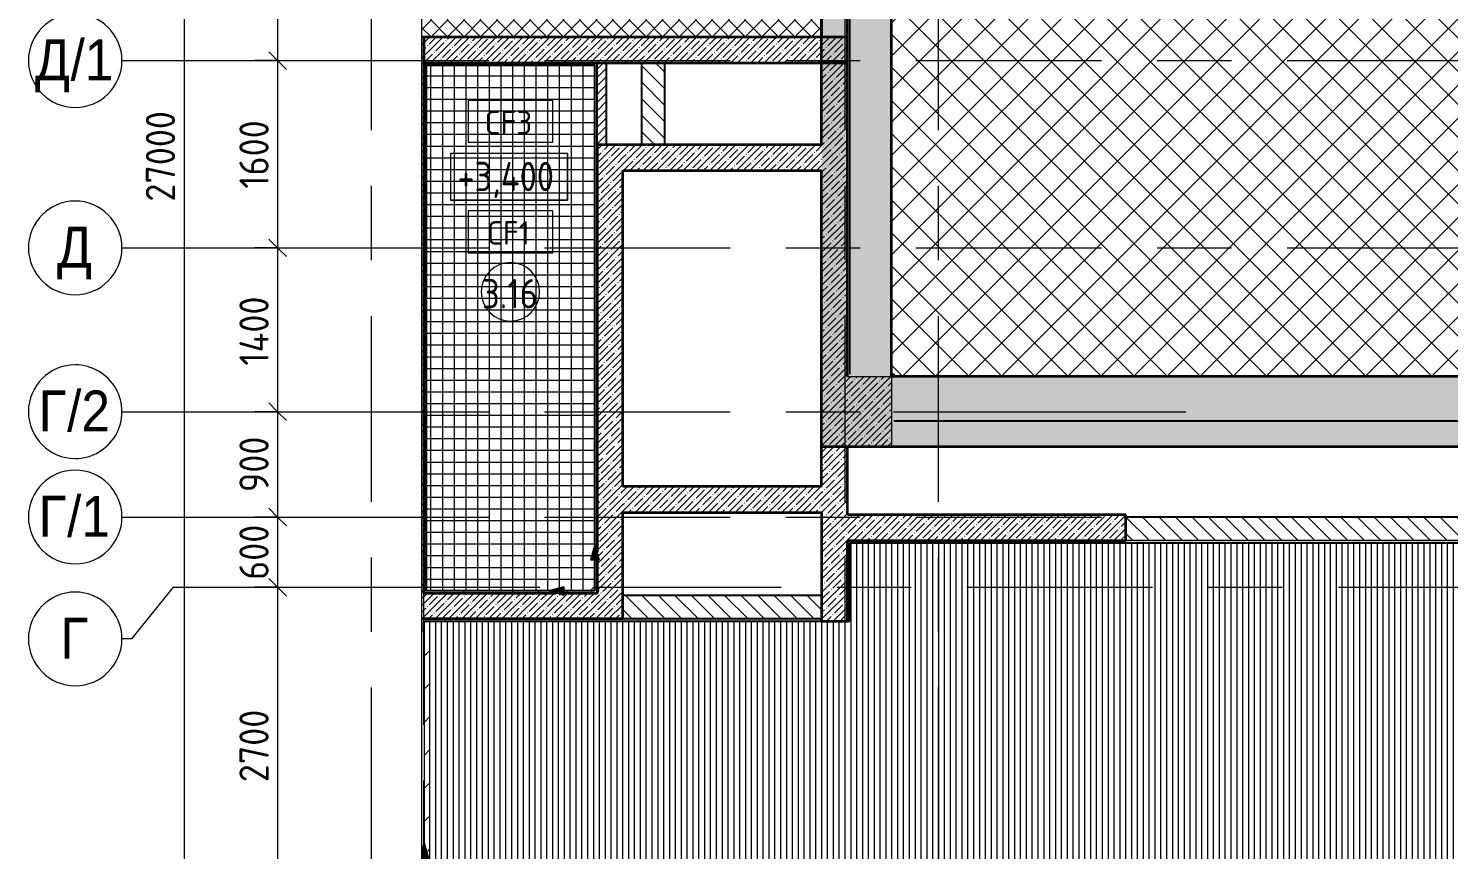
# Model space of a CAD drawing. Header units: millimetres. Extents: x 35378 to 237579, y -8553 to 29000.
# Drawn here: x 35378 to 47520, y 8259 to 15275 of the extents above; entities that cross this region are included whole.
import ezdxf

# ---------------------------------------------------------------- set-up
doc = ezdxf.new("R2010")
doc.units = ezdxf.units.MM
doc.linetypes.add('Осевая', pattern=[3175, 635, -476.25, 1587.5, -476.25])
for name, color, linetype, lineweight in [('A-ANNO-DIMS', 7, 'Continuous', 9), ('A-ANNO-DIMS-100', 7, 'Continuous', 9), ('A-AREA-IDEN', 7, 'Continuous', 9), ('A-CLNG', 7, 'Continuous', 9), ('A-CLNG-IDEN', 7, 'Continuous', 9), ('A-CLNG-PATT', 7, 'Continuous', 9), ('A-DETL', 7, 'Continuous', 9), ('A-DETL-GENF', 7, 'Continuous', 9), ('A-WALL', 7, 'Continuous', 9), ('G-ANNO-DIMS', 7, 'Continuous', 9), ('I-WALL', 7, 'Continuous', 9), ('S-COLS', 7, 'Continuous', 9), ('Оси', 7, 'Continuous', 9), ('Оси-1', 7, 'Continuous', 20), ('Оси-2', 7, 'Осевая', 9)]:
    doc.layers.add(name, color=color, linetype=linetype, lineweight=lineweight)
for name, color, linetype, lineweight, true_color in [('A-DETL-GENF-2', 7, 'Continuous', 9, 0x004000), ('A-WALL-1', 7, 'Continuous', 35, 0x3c3c3c), ('A-WALL-2', 7, 'Continuous', 13, 0x3c3c3c), ('A-WALL-3', 7, 'Continuous', 25, 0x3c3c3c), ('A-WALL-FNSH-2', 7, 'Continuous', 13, 0x3c3c3c)]:
    doc.layers.add(name, color=color, linetype=linetype, lineweight=lineweight, true_color=true_color)
doc.styles.add('Arial', font='arial.ttf', dxfattribs={"width": 0.9, "height": 350})
doc.styles.add('GOST Common', font='GOST_Common.ttf', dxfattribs={"width": 0.9, "height": 250})
doc.styles.add('GOST Common_1', font='GOST_Common.ttf', dxfattribs={"height": 200})
doc.styles.add('ISOCPEUR', font='isocpeur.ttf', dxfattribs={"width": 0.9, "height": 250})
doc.dimstyles.new('ISO-2_5_0_9К_БОЛЬШОЙ', dxfattribs={"dimscale": 304.8, "dimtxt": 248.995294, "dimasz": 0.492126, "dimexe": 0.393701, "dimexo": 0.984252, "dimgap": 0, "dimtad": 1, "dimdec": 0, "dimrnd": 10, "dimzin": 0, "dimdsep": 46, "dimtxsty": 'ISOCPEUR', "dimblk1": 'OBLIQUE', "dimblk2": 'OBLIQUE', "dimsah": 1, "dimcen": 0.09, "dimdle": 0.393701, "dimazin": 0, "dimtfac": 1, "dimtdec": 4, "dimtix": 1, "dimtmove": 0, "dimatfit": 3, "dimfxl": 1, "dimtvp": 1, "dimtolj": 1, "dimtzin": 0, "dimarcsym": 2})
doc.dimstyles.new('ISO-2_5_0_9К_БОЛЬШОЙ_1', dxfattribs={"dimscale": 304.8, "dimtxt": 248.995294, "dimasz": 0.492126, "dimexe": 0.393701, "dimexo": 0.984252, "dimgap": 0, "dimtad": 1, "dimdec": 0, "dimrnd": 10, "dimzin": 0, "dimdsep": 46, "dimtxsty": 'ISOCPEUR', "dimblk1": 'OBLIQUE', "dimblk2": 'OBLIQUE', "dimsah": 1, "dimcen": 0.09, "dimdle": 0.393701, "dimazin": 0, "dimtfac": 1, "dimtdec": 4, "dimtix": 1, "dimtmove": 2, "dimatfit": 3, "dimfxl": 1, "dimtvp": 1, "dimtolj": 1, "dimtzin": 0, "dimarcsym": 2})
pattern_1 = [(45, (0, 0), (-57.02463, 57.02463), []), (45, (57.025, 0), (-57.02463, 57.02463), [100.806, -20.161, 3.353, -16.808])]
pattern_2 = [(135, (0, 0), (-70.71068, -70.71068), [])]
pattern_3 = [(0, (0, 0), (121.92, 30.48), [10.058, -81.382, 10.058, -81.382, -487.68]), (0, (0, 0), (121.92, 30.48), [-182.88, 10.058, -172.822, 10.058, -81.382, -213.36]), (0, (0, 0), (121.92, 30.48), [-457.2, 10.058, -50.902, 10.058, -142.342]), (120, (45.72, 15.24), (-87.356454, 90.345817), [10.058, -81.382, 10.058, -81.382, -487.68]), (120, (45.72, 15.24), (-87.356454, 90.345817), [-182.88, 10.058, -172.822, 10.058, -81.382, -213.36]), (120, (45.72, 15.24), (-87.356454, 90.345817), [-457.2, 10.058, -50.902, 10.058, -142.342]), (240, (60.96, 76.2), (-34.563546, -120.825817), [10.058, -81.382, 10.058, -81.382, -487.68]), (240, (60.96, 76.2), (-34.563546, -120.825817), [-182.88, 10.058, -172.822, 10.058, -81.382, -213.36]), (240, (60.96, 76.2), (-34.563546, -120.825817), [-457.2, 10.058, -50.902, 10.058, -142.342])]

# ---------------------------------------------------------------- blocks, each defined once
blk = doc.blocks.new('Начало раскладки_красным - Начало раскладки_красным-V51-План потолков с обозначением видов отделки и геометрии 1 этажа в осях 12-23')
at = {"layer": 'A-DETL-GENF'}
for points in [[(-19, 265), (36, 265), (0, 400), (-19, 329), (-19, 302)], [(265, -36), (400, 0), (265, 36)]]:
    blk.add_hatch(color=256, dxfattribs=at).paths.add_polyline_path(points)
for p, q in [((0, 400), (-19, 329)), ((0, 400), (-19, 329)), ((36, 265), (0, 400)), ((0, 400), (36, 265)), ((-19, 265), (36, 265)), ((-19, 265), (36, 265)), ((0, 30), (0, 265)), ((30, 0), (265, 0)), ((400, 0), (265, 36)), ((265, 36), (265, -36)), ((400, 0), (265, 36)), ((265, 36), (265, -36)), ((400, 0), (265, -36)), ((265, -36), (400, 0))]:
    blk.add_line(p, q, dxfattribs=at)
for start, end in [(360, 131.0161), (228.9292, 360)]:
    blk.add_arc((0, 0), 30, start, end, dxfattribs=at)
blk = doc.blocks.new('Начало раскладки_красным - Начало раскладки_красным-26104805-План потолков с обозначением видов отделки и геометрии 1 этажа в осях 12-23')
at = {"layer": 'A-DETL-GENF'}
for points in [[(-36, 265), (36, 265), (0, 400), (-17, 337)], [(-265, -36), (-265, 36), (-400, 0)]]:
    blk.add_hatch(color=256, dxfattribs=at).paths.add_polyline_path(points)
for p, q in [((0, 400), (-36, 265)), ((0, 400), (-36, 265)), ((36, 265), (0, 400)), ((0, 400), (36, 265)), ((-36, 265), (36, 265)), ((-36, 265), (36, 265)), ((0, 30), (0, 265)), ((-265, 36), (-400, 0)), ((-400, 0), (-265, 36)), ((-400, 0), (-265, -36)), ((-400, 0), (-265, -36)), ((-265, -36), (-265, 36)), ((-265, 36), (-265, -36)), ((-30, 0), (-265, 0))]:
    blk.add_line(p, q, dxfattribs=at)
blk.add_circle((0, 0), 30, dxfattribs=at)
blk = doc.blocks.new('DET_L_Линия разрыва - М100-30696565-План потолков с обозначением видов отделки и геометрии 1 этажа в осях 12-23')
at = {"layer": 'A-DETL-GENF'}
for p, q in [((7669, 300), (7519, 0)), ((7969, -300), (7669, 300)), ((7519, 0), (0, 0)), ((8119, 0), (7969, -300)), ((15638, 0), (8119, 0))]:
    blk.add_line(p, q, dxfattribs=at)
blk = doc.blocks.new('Ось сетки - D8-29747960-План потолков с обозначением видов отделки и геометрии 1 этажа в осях 12-23')
at = {"layer": 'Оси-1'}
for start, end in [(360, 180), (180, 360)]:
    blk.add_arc((0, 0), 4, start, end, dxfattribs=at)
blk = doc.blocks.new('Марка_Помещения - Номер-25198446-План потолков с обозначением видов отделки и геометрии 1 этажа в осях 12-23')
at = {"layer": 'A-AREA-IDEN'}
for start, end in [(360, 180), (180, 360)]:
    blk.add_arc((0, 0), 2.5, start, end, dxfattribs=at)
blk = doc.blocks.new('М_потолков - Марка_ Имя типа-25382930-План потолков с обозначением видов отделки и геометрии 1 этажа в осях 12-23')
at = {"layer": 'A-CLNG-IDEN'}
for p, q in [((3.625, 1.984375), (-3.625, 1.984375)), ((-3.625, 1.984375), (-3.625, -1.59375)), ((3.625, -1.59375), (3.625, 1.984375)), ((-3.625, -1.59375), (3.625, -1.59375))]:
    blk.add_line(p, q, dxfattribs=at)
blk = doc.blocks.new('Высотные отметки - 10х4_h_-17668695-План потолков с обозначением видов отделки и геометрии 1 этажа в осях 12-23')
at = {"layer": 'G-ANNO-DIMS'}
for p, q in [((-5, 4), (-5, 0)), ((5, 4), (-5, 4)), ((5, 4), (-5, 4)), ((-5, 4), (-5, 0)), ((5, 4), (5, 0)), ((5, 0), (5, 4)), ((5, 0), (-5, 0)), ((-5, 0), (5, 0))]:
    blk.add_line(p, q, dxfattribs=at)
blk = doc.blocks.new('DIMBLOCK5-План потолков с обозначением видов отделки и геометрии 1 этажа в осях 12-23')
at = {"layer": 'A-ANNO-DIMS-100'}
for p, q in [((37315, 17000), (37629, 17000)), ((37509, 17000), (37315, 17000)), ((37509, 17000), (37509, 15000)), ((37315, 15000), (37629, 15000)), ((37509, 15000), (37315, 15000))]:
    blk.add_line(p, q, dxfattribs=at)
at = {"layer": 'A-ANNO-DIMS-100', "lineweight": 20}
for p, q in [((37509, 17000), (37434, 17075)), ((37509, 17000), (37584, 16925)), ((37509, 15000), (37434, 15075)), ((37509, 15000), (37584, 14925))]:
    blk.add_line(p, q, dxfattribs=at)
at = {"layer": 'A-ANNO-DIMS-100', "color": 0, "insert": (37182, 15684), "char_height": 250, "width": 758.48, "attachment_point": 1, "rotation": 90, "line_spacing_factor": 1.149209, "style": 'ISOCPEUR'}
blk.add_mtext('2000', dxfattribs=at)
blk = doc.blocks.new('_Oblique')
at = {"color": 0, "linetype": 'ByBlock', "lineweight": -2}
blk.add_line((-0.5, -0.5), (0.5, 0.5), dxfattribs=at)
blk = doc.blocks.new('DIMBLOCK6-План потолков с обозначением видов отделки и геометрии 1 этажа в осях 12-23')
at = {"layer": 'A-ANNO-DIMS-100', "lineweight": 20}
for p, q in [((37509, 15000), (37434, 15075)), ((37509, 15000), (37584, 14925)), ((37509, 13400), (37434, 13475)), ((37509, 13400), (37584, 13325))]:
    blk.add_line(p, q, dxfattribs=at)
at = {"layer": 'A-ANNO-DIMS-100'}
for p, q in [((37315, 15000), (37629, 15000)), ((37509, 15000), (37315, 15000)), ((37509, 15000), (37509, 13400)), ((37315, 13400), (37629, 13400)), ((37509, 13400), (37315, 13400))]:
    blk.add_line(p, q, dxfattribs=at)
at = {"layer": 'A-ANNO-DIMS-100', "color": 0, "insert": (37182, 13906), "char_height": 250, "width": 706.76, "attachment_point": 1, "rotation": 90, "line_spacing_factor": 1.149209, "style": 'ISOCPEUR'}
blk.add_mtext('1600', dxfattribs=at)
blk = doc.blocks.new('DIMBLOCK7-План потолков с обозначением видов отделки и геометрии 1 этажа в осях 12-23')
at = {"layer": 'A-ANNO-DIMS-100'}
for p, q in [((37315, 13400), (37629, 13400)), ((37509, 13400), (37315, 13400)), ((37509, 13400), (37509, 12000)), ((37315, 12000), (37629, 12000)), ((37509, 12000), (37315, 12000))]:
    blk.add_line(p, q, dxfattribs=at)
at = {"layer": 'A-ANNO-DIMS-100', "lineweight": 20}
for p, q in [((37509, 13400), (37434, 13475)), ((37509, 13400), (37584, 13325)), ((37509, 12000), (37434, 12075)), ((37509, 12000), (37584, 11925))]:
    blk.add_line(p, q, dxfattribs=at)
at = {"layer": 'A-ANNO-DIMS-100', "color": 0, "insert": (37182, 12394), "char_height": 250, "width": 735.49, "attachment_point": 1, "rotation": 90, "line_spacing_factor": 1.149209, "style": 'ISOCPEUR'}
blk.add_mtext('1400', dxfattribs=at)
blk = doc.blocks.new('DIMBLOCK8-План потолков с обозначением видов отделки и геометрии 1 этажа в осях 12-23')
at = {"layer": 'A-ANNO-DIMS-100', "lineweight": 20}
for p, q in [((37509, 12000), (37434, 12075)), ((37509, 12000), (37584, 11925)), ((37509, 11100), (37434, 11175)), ((37509, 11100), (37584, 11025))]:
    blk.add_line(p, q, dxfattribs=at)
at = {"layer": 'A-ANNO-DIMS-100'}
for p, q in [((37315, 12000), (37629, 12000)), ((37509, 12000), (37315, 12000)), ((37509, 12000), (37509, 11100)), ((37315, 11100), (37629, 11100)), ((37509, 11100), (37315, 11100))]:
    blk.add_line(p, q, dxfattribs=at)
at = {"layer": 'A-ANNO-DIMS-100', "color": 0, "insert": (37182, 11313), "char_height": 250, "width": 568.86, "attachment_point": 1, "rotation": 90, "line_spacing_factor": 1.149209, "style": 'ISOCPEUR'}
blk.add_mtext('900', dxfattribs=at)
blk = doc.blocks.new('DIMBLOCK9-План потолков с обозначением видов отделки и геометрии 1 этажа в осях 12-23')
at = {"layer": 'A-ANNO-DIMS-100', "lineweight": 20}
for p, q in [((37509, 11100), (37434, 11175)), ((37509, 11100), (37584, 11025)), ((37509, 10500), (37434, 10575)), ((37509, 10500), (37584, 10425))]:
    blk.add_line(p, q, dxfattribs=at)
at = {"layer": 'A-ANNO-DIMS-100'}
for p, q in [((37315, 11100), (37629, 11100)), ((37509, 11100), (37315, 11100)), ((37509, 11100), (37509, 10500)), ((37315, 10500), (37629, 10500)), ((37509, 10500), (37315, 10500))]:
    blk.add_line(p, q, dxfattribs=at)
at = {"layer": 'A-ANNO-DIMS-100', "color": 0, "insert": (37182, 10563), "char_height": 250, "width": 568.86, "attachment_point": 1, "rotation": 90, "line_spacing_factor": 1.149209, "style": 'ISOCPEUR'}
blk.add_mtext('600', dxfattribs=at)
blk = doc.blocks.new('DIMBLOCK10-План потолков с обозначением видов отделки и геометрии 1 этажа в осях 12-23')
at = {"layer": 'A-ANNO-DIMS-100', "lineweight": 20}
for p, q in [((37509, 10500), (37434, 10575)), ((37509, 10500), (37584, 10425)), ((37509, 7800), (37434, 7875)), ((37509, 7800), (37584, 7725))]:
    blk.add_line(p, q, dxfattribs=at)
at = {"layer": 'A-ANNO-DIMS-100'}
for p, q in [((37315, 10500), (37629, 10500)), ((37509, 10500), (37315, 10500)), ((37509, 10500), (37509, 7800)), ((37315, 7800), (37629, 7800)), ((37509, 7800), (37315, 7800))]:
    blk.add_line(p, q, dxfattribs=at)
at = {"layer": 'A-ANNO-DIMS-100', "color": 0, "insert": (37182, 8834), "char_height": 250, "width": 758.48, "attachment_point": 1, "rotation": 90, "line_spacing_factor": 1.149209, "style": 'ISOCPEUR'}
blk.add_mtext('2700', dxfattribs=at)
blk = doc.blocks.new('DIMBLOCK13-План потолков с обозначением видов отделки и геометрии 1 этажа в осях 12-23')
at = {"layer": 'A-ANNO-DIMS-100'}
for p, q in [((36709, 27120), (36709, -120)), ((36515, 27000), (36829, 27000)), ((36709, 27000), (36515, 27000)), ((36515, 0), (36829, 0)), ((36709, 0), (36515, 0))]:
    blk.add_line(p, q, dxfattribs=at)
at = {"layer": 'A-ANNO-DIMS-100', "lineweight": 20}
for p, q in [((36709, 27000), (36634, 27075)), ((36709, 27000), (36784, 26925)), ((36709, 0), (36634, 75)), ((36709, 0), (36784, -75))]:
    blk.add_line(p, q, dxfattribs=at)
at = {"layer": 'A-ANNO-DIMS-100', "color": 0, "insert": (36382, 13795), "char_height": 250, "width": 948.1, "attachment_point": 1, "rotation": 90, "line_spacing_factor": 1.149209, "style": 'ISOCPEUR'}
blk.add_mtext('27000', dxfattribs=at)

msp = doc.modelspace()

# ---------------------------------------------------------------- hatches: boundary and pattern name
at = {"layer": 'A-CLNG-PATT'}
h = msp.add_hatch(dxfattribs=at)
h.set_pattern_fill('FP_61', color=256, style=0, pattern_type=2)
h.set_pattern_definition([(45, (0, 0), (-141.42136, 141.42136), []), (135, (0, 0), (-141.42136, -141.42136), [])])
h.paths.add_polyline_path([(66158.3, 12300), (66160, 12300), (66160, 26500), (42760, 26500), (42760, 12300), (64690.4, 12300)])
h.paths.add_polyline_path([(61160, 14457), (60960, 14457), (60960, 14657), (61160, 14657)])
h.paths.add_polyline_path([(61960, 14457), (61960, 14657), (62160, 14657), (62160, 14457)])
h.paths.add_polyline_path([(53960, 14457), (53960, 14657), (54160, 14657), (54160, 14457)])
h.paths.add_polyline_path([(54960, 14457), (54960, 14657), (55160, 14657), (55160, 14457)])
h.paths.add_polyline_path([(54443.4, 20281.7), (54390.3, 20293), (54340.6, 20315.1), (54296.6, 20347.1), (54260.3, 20387.5), (54233.1, 20434.5), (54216.3, 20486.2), (54210.6, 20540.3), (54216.3, 20594.4), (54233.1, 20646), (54260.3, 20693.1), (54296.6, 20733.5), (54340.6, 20765.5), (54390.3, 20787.6), (54443.4, 20798.9), (54497.8, 20798.9), (54550.9, 20787.6), (54600.6, 20765.5), (54644.6, 20733.5), (54680.9, 20693.1), (54708.1, 20646), (54724.9, 20594.4), (54730.6, 20540.3), (54724.9, 20486.2), (54708.1, 20434.5), (54680.9, 20387.5), (54644.6, 20347.1), (54600.6, 20315.1), (54550.9, 20293), (54497.8, 20281.7)])
h = msp.add_hatch(dxfattribs=at)
h.set_pattern_fill('FP_67', color=256, style=0, pattern_type=2)
h.set_pattern_definition([(90, (39620, 12570), (-100, 6e-15), []), (180, (39620, 12570), (-1e-14, -100), [])])
h.paths.add_polyline_path([(40184.6, 10471), (40219, 10471), (40219, 10733.8), (40184.6, 10733.7), (40219, 10862.4), (40219, 14959), (38781, 14959), (38781, 10471), (39829.3, 10471), (39956.2, 10505.1), (39956.3, 10471)])
h = msp.add_hatch(dxfattribs=at)
h.set_pattern_fill('FP_65', color=256, style=0, pattern_type=2)
h.set_pattern_definition([(90, (69761, -2785.95), (-50, 3e-15), [])])
h.paths.add_polyline_path([(74079, 7921), (74079, 8301), (75459, 8301), (75459, 10879.5), (61939, 10879.5), (61939, 11349), (61381, 11349), (61381, 10879), (42401, 10879), (42401, 10209), (38761, 10209), (38761.8, 8320), (38798.1, 8184.8), (38761, 8184.7), (38761, 7921), (39026.8, 7921), (39026.7, 7956.4), (39162, 7921), (73497.9, 7921)])
at = {"layer": 'A-DETL-GENF-2'}
h = msp.add_hatch(dxfattribs=at)
h.set_pattern_fill('FP_71', color=256, style=0, pattern_type=2)
h.set_pattern_definition([(45, (0, 0), (-141.4214, 141.4214), [])])
h.paths.add_polyline_path([(38761, 7920), (38811, 7920), (38811, 10210), (38761, 10210), (38761.8, 8320), (38798.1, 8184.8), (38761, 8184.7)])
at = {"layer": 'A-WALL'}
h = msp.add_hatch(dxfattribs=at)
h.set_pattern_fill('FP_19', color=256, style=0, pattern_type=2)
h.set_pattern_definition([(45, (0, 0), (-70.71068, 70.71068), []), (135, (0, 0), (-70.71068, -70.71068), [])])
h.paths.add_polyline_path([(42160, 15200), (42160, 15350), (38742.7, 15350), (38742.7, 15200), (41203.7, 15200)])
at = {"layer": 'I-WALL'}
h = msp.add_hatch(dxfattribs=at)
h.set_pattern_fill('FP_17', color=256, style=0, pattern_type=2)
h.set_pattern_definition(pattern_1)
h.paths.add_polyline_path([(42380, 15200), (42380, 16700), (42160, 16700), (42160, 15200)])
h.paths.add_polyline_path([(42160, 17300), (42380, 17300), (42380, 22700), (42160, 22700), (42160, 21140.8)])
h.paths.add_polyline_path([(42318, 23300), (42380, 23300), (42380, 26500), (42160, 26500), (42160, 23300)])
h = msp.add_hatch(dxfattribs=at)
h.set_pattern_fill('FP_17', color=256, style=0, pattern_type=2)
h.set_pattern_definition(pattern_1)
h.paths.add_polyline_path([(42751, 12300), (42751, 16700), (42160, 16700), (42160, 12300)])
h.paths.add_polyline_path([(42751, 17300), (42751, 22700), (42160, 22700), (42160, 17300), (42306.4, 17300)])
h.paths.add_polyline_path([(42751, 26475.3), (42760, 26475.3), (42760, 26500), (42751, 26500), (42751, 26479)])
h.paths.add_polyline_path([(42322.7, 23300), (42751, 23300), (42751, 26475.3), (42380, 26475.3), (42380, 26500), (42160, 26500), (42160, 23300)])
h = msp.add_hatch(dxfattribs=at)
h.set_pattern_fill('FP_17', color=256, style=0, pattern_type=2)
h.set_pattern_definition(pattern_1)
h.paths.add_polyline_path([(38760, 10230), (38760, 15200), (38742.7, 15200), (38742.7, 10230)])
h = msp.add_hatch(dxfattribs=at)
h.set_pattern_fill('FP_17', color=256, style=0, pattern_type=2)
h.set_pattern_definition(pattern_1)
h.paths.add_polyline_path([(40220, 14980), (42380, 14980), (42380, 15200), (38760, 15200), (38760, 14980)])
h = msp.add_hatch(dxfattribs=at)
h.set_pattern_fill('FP_57', color=256, style=0, pattern_type=2)
h.set_pattern_definition(pattern_3)
h.paths.add_polyline_path([(38780, 14960), (40220, 14960), (40220, 14980), (38760, 14980), (38760, 14960)])
h = msp.add_hatch(dxfattribs=at)
h.set_pattern_fill('FP_57', color=256, style=0, pattern_type=2)
h.set_pattern_definition(pattern_3)
h.paths.add_polyline_path([(38760, 10450), (38780, 10450), (38780, 14960), (38760, 14960), (38760, 10805.6)])
h = msp.add_hatch(dxfattribs=at)
h.set_pattern_fill('FP_57', color=256, style=0, pattern_type=2)
h.set_pattern_definition(pattern_3)
h.paths.add_polyline_path([(40220, 10450), (40240, 10450), (40240, 10733.8), (40220, 10733.7), (40220, 10470)])
h.paths.add_polyline_path([(40240, 10797.4), (40240, 14980), (40220, 14980), (40220.8, 10869), (40238.4, 10803.2)])
h = msp.add_hatch(dxfattribs=at)
h.set_pattern_fill('FP_33', color=256, style=0, pattern_type=2)
h.set_pattern_definition([(45, (0, 0), (-35.35534, 35.35534), [])])
h.paths.add_polyline_path([(40240, 14280), (40320, 14280), (40320, 14980), (40240, 14980), (40240, 14939.7)])
h = msp.add_hatch(dxfattribs=at)
h.set_pattern_fill('FP_21', color=256, style=0, pattern_type=2)
h.set_pattern_definition(pattern_2)
h.paths.add_polyline_path([(40820, 14280), (40820, 14980), (40620, 14980), (40620, 14280)])
h = msp.add_hatch(dxfattribs=at)
h.set_pattern_fill('FP_17', color=256, style=0, pattern_type=2)
h.set_pattern_definition(pattern_1)
h.paths.add_polyline_path([(42380, 10210), (42380, 11700), (42160, 11700), (42160, 10210)])
h.paths.add_polyline_path([(42380, 12300), (42380, 14980), (42160, 14980), (42160, 12300)])
h = msp.add_hatch(dxfattribs=at)
h.set_pattern_fill('FP_17', color=256, style=0, pattern_type=2)
h.set_pattern_definition(pattern_1)
h.paths.add_polyline_path([(40240, 10230), (40460, 10230), (40460, 14280), (40240, 14280), (40240, 10797.4), (40257.1, 10733.8), (40240, 10733.7), (40240, 10450)])
h = msp.add_hatch(dxfattribs=at)
h.set_pattern_fill('FP_17', color=256, style=0, pattern_type=2)
h.set_pattern_definition(pattern_1)
h.paths.add_polyline_path([(41203.7, 14060), (42160, 14060), (42160, 14280), (40460, 14280), (40460, 14060)])
h = msp.add_hatch(dxfattribs=at)
h.set_pattern_fill('FP_17', color=256, style=0, pattern_type=2)
h.set_pattern_definition(pattern_1)
h.paths.add_polyline_path([(54760, 11700), (60160, 11700), (60160, 12300), (54760, 12300), (54760, 11720.3)])
h.paths.add_polyline_path([(54160, 11700), (54160, 12300), (42160, 12300), (42160, 11700), (50011.2, 11700)])
h.paths.add_polyline_path([(66160, 11700), (66160, 12300), (60760, 12300), (60760, 11700), (66158.3, 11700)])
h = msp.add_hatch(dxfattribs=at)
h.set_pattern_fill('FP_17', color=256, style=0, pattern_type=2)
h.set_pattern_definition(pattern_1)
h.paths.add_polyline_path([(41203.7, 11140), (42160, 11140), (42160, 11360), (40460, 11360), (40460, 11140)])
h = msp.add_hatch(dxfattribs=at)
h.set_pattern_fill('FP_17', color=256, style=0, pattern_type=2)
h.set_pattern_definition(pattern_1)
h.paths.add_polyline_path([(42380, 10900), (44760, 10900), (44760, 11120), (42380, 11120)])
h = msp.add_hatch(dxfattribs=at)
h.set_pattern_fill('FP_21', color=256, style=0, pattern_type=2)
h.set_pattern_definition(pattern_2)
h.paths.add_polyline_path([(51910, 10900), (55500, 10900), (55500, 11100), (51910, 11100)])
h.paths.add_polyline_path([(55700, 10900), (59140, 10900), (59140, 11100), (55700, 11100)])
h.paths.add_polyline_path([(61160, 10900), (61160, 11100), (59340, 11100), (59340, 10900), (60286.6, 10900)])
h.paths.add_polyline_path([(51710, 10900), (51710, 11100), (44760, 11100), (44760, 10900), (50011.2, 10900)])
h = msp.add_hatch(dxfattribs=at)
h.set_pattern_fill('FP_57', color=256, style=0, pattern_type=2)
h.set_pattern_definition(pattern_3)
h.paths.add_polyline_path([(61360, 10880), (61360, 10900), (42380, 10900), (42380, 10880), (60286.6, 10880)])
h = msp.add_hatch(dxfattribs=at)
h.set_pattern_fill('FP_57', color=256, style=0, pattern_type=2)
h.set_pattern_definition(pattern_3)
h.paths.add_polyline_path([(42380, 10210), (42400, 10210), (42400, 10880), (42380, 10880), (42380, 10230)])
h = msp.add_hatch(dxfattribs=at)
h.set_pattern_fill('FP_17', color=256, style=0, pattern_type=2)
h.set_pattern_definition(pattern_1)
h.paths.add_polyline_path([(39956.3, 10230), (40240, 10230), (40240, 10450), (39956.2, 10450), (39956.3, 10432.6), (39891.2, 10450), (38760, 10450), (38760, 10230), (39821, 10230)])
h = msp.add_hatch(dxfattribs=at)
h.set_pattern_fill('FP_57', color=256, style=0, pattern_type=2)
h.set_pattern_definition(pattern_3)
h.paths.add_polyline_path([(39956.3, 10450), (40220, 10450), (40220, 10470), (39956.2, 10470), (39956.2, 10450)])
h.paths.add_polyline_path([(39001.8, 10450), (39891.2, 10450), (39821, 10468.8), (39825.6, 10470), (38780, 10470), (38780, 10450)])
h = msp.add_hatch(dxfattribs=at)
h.set_pattern_fill('FP_21', color=256, style=0, pattern_type=2)
h.set_pattern_definition(pattern_2)
h.paths.add_polyline_path([(40460, 10230), (42160, 10230), (42160, 10430), (40460, 10430)])
h = msp.add_hatch(dxfattribs=at)
h.set_pattern_fill('FP_57', color=256, style=0, pattern_type=2)
h.set_pattern_definition(pattern_3)
h.paths.add_polyline_path([(38742.7, 7900), (38760, 7900), (38760, 7980), (38742.7, 7980), (38742.7, 7902.7)])
h.paths.add_polyline_path([(38760, 10130), (38760, 10230), (38742.7, 10230), (38742.7, 10130)])
h = msp.add_hatch(dxfattribs=at)
h.set_pattern_fill('FP_57', color=256, style=0, pattern_type=2)
h.set_pattern_definition(pattern_3)
h.paths.add_polyline_path([(42160, 10210), (42160, 10230), (38760, 10230), (38761, 10210), (41203.7, 10210)])
at = {"layer": 'S-COLS'}
h = msp.add_hatch(dxfattribs=at)
h.set_pattern_fill('FP_17', color=256, style=0, pattern_type=2)
h.set_pattern_definition(pattern_1)
h.paths.add_polyline_path([(42760, 11700), (42760, 12300), (42160, 12300), (42160, 11700), (42751, 11700)])

# ---------------------------------------------------------------- linework, layer by layer
at = {"layer": 'A-CLNG'}
for p, q in [((61381, 10879), (42401, 10879)), ((42401, 10879), (42401, 10209)), ((42401, 10209), (38761, 10209)), ((38761, 10209), (38761, 8317.1))]:
    msp.add_line(p, q, dxfattribs=at)
at = {"layer": 'A-DETL'}
for p, q in [((38811, 10210), (38761, 10210)), ((38761, 10210), (38761, 8317.1)), ((38811, 7920), (38811, 10210))]:
    msp.add_line(p, q, dxfattribs=at)
at = {"layer": 'A-WALL'}
msp.add_line((61160, 10900), (44760, 10900), dxfattribs=at)
at = {"layer": 'A-WALL-1'}
for p, q in [((42160, 16700), (42160, 15200)), ((42160, 14280), (42160, 16700)), ((42380, 15200), (42380, 16700)), ((38760, 15200), (38742.7, 15200)), ((42380, 15200), (38760, 15200)), ((38760, 15200), (38760, 10450)), ((42380, 14980), (42380, 15200)), ((38760, 14980), (40820, 14980)), ((40820, 14980), (42380, 14980)), ((42380, 14980), (42160, 14980)), ((42380, 12300), (42380, 14980)), ((40240, 14280), (40240, 10797.4)), ((42160, 14280), (40240, 14280)), ((40460, 11360), (40460, 14060)), ((40460, 14060), (42160, 14060)), ((42160, 11360), (42160, 14060)), ((54160, 12300), (42760, 12300)), ((54160, 11700), (42160, 11700)), ((42380, 11120), (42380, 11700)), ((42160, 11360), (40460, 11360)), ((40460, 10230), (40460, 11140)), ((40460, 11140), (42160, 11140)), ((42160, 11140), (42160, 10210)), ((44760, 11120), (42380, 11120)), ((44760, 10900), (44760, 11120)), ((42380, 10210), (42380, 10900)), ((42380, 10900), (44760, 10900)), ((40240, 10733.8), (40240, 10450)), ((38760, 10450), (39891.2, 10450)), ((39956.2, 10450), (40240, 10450)), ((40460, 10230), (38742.7, 10230)), ((42160, 10210), (42380, 10210))]:
    msp.add_line(p, q, dxfattribs=at)
at = {"layer": 'A-WALL-2'}
for p in [(38760, 15200), (42160, 15200)]:
    msp.add_line(p, (42160, 15200), dxfattribs=at)
at = {"layer": 'A-WALL-3'}
for p, q in [((38780, 14960), (40220, 14960)), ((38780, 14960), (38780, 10470)), ((40220, 10866.1), (40220, 14960)), ((40240, 10797.4), (40240, 14980)), ((40320, 14280), (40320, 14980)), ((40620, 14980), (40620, 14280)), ((40820, 14280), (40820, 14980)), ((51710, 11100), (44760, 11100)), ((42400, 10880), (61380, 10880)), ((42400, 10210), (42400, 10880)), ((40220, 10470), (40220, 10733.8)), ((39825.6, 10470), (38780, 10470)), ((40220, 10470), (39956.2, 10470)), ((42160, 10430), (40460, 10430)), ((42160, 10230), (38760, 10230)), ((38760, 10130), (38760, 10210)), ((38761, 10210), (42160, 10210)), ((42380, 10210), (42400, 10210)), ((38742.7, 10130), (38760, 10130))]:
    msp.add_line(p, q, dxfattribs=at)
at = {"layer": 'A-WALL-FNSH-2'}
for p, q in [((42400, 16680), (42400, 12321)), ((42401, 12321), (42401, 16680)), ((38781, 14959), (40219, 14959)), ((38781, 10471), (38781, 14959)), ((40219, 14959), (40219, 10862.4)), ((42400, 12321), (42401, 12321)), ((48139, 11921), (42780, 11921)), ((42780, 11921), (42780, 11920)), ((42780, 11920), (48139, 11920)), ((40219, 10733.8), (40219, 10471)), ((39829.3, 10471), (38781, 10471)), ((40219, 10471), (39956.2, 10471))]:
    msp.add_line(p, q, dxfattribs=at)
at = {"layer": 'I-WALL'}
for p, q in [((42751, 12300), (42751, 26475.3)), ((42760, 26475.3), (42760, 12300)), ((42751, 12300), (42760, 12300)), ((42760, 12321), (42781, 12321)), ((42780, 12320), (42760, 12320)), ((42780, 12300), (42780, 12321)), ((42781, 12321), (42781, 12300)), ((38761, 10130), (38760, 10130))]:
    msp.add_line(p, q, dxfattribs=at)
at = {"layer": 'S-COLS'}
for p, q in [((42160, 11700), (42160, 12300)), ((42380, 12300), (42751, 12300)), ((42760, 11700), (42760, 12300)), ((42760, 11700), (42380, 11700))]:
    msp.add_line(p, q, dxfattribs=at)
at = {"layer": 'Оси'}
for p, q in [((38760, 12700), (38760, 15200)), ((36178.1, 15000), (38678.1, 15000)), ((36178.1, 13400), (38678.1, 13400)), ((36178.1, 12000), (38678.1, 12000)), ((42774, 12000), (45274, 12000)), ((36178.1, 11100), (38678.1, 11100)), ((36616.2, 10500), (36259.3, 10058.9)), ((36616.2, 10500), (39116.2, 10500)), ((36259.3, 10058.9), (36178.1, 10058.9))]:
    msp.add_line(p, q, dxfattribs=at)
at = {"layer": 'Оси-2'}
for p, q in [((42360, 593.7), (42360, 24898.1)), ((43160, 593.7), (43160, 24898.1)), ((38310, 593.7), (38310, 21277.7)), ((38678.1, 15000), (81614, 15000)), ((38678.1, 13400), (81614, 13400)), ((38760, 1863.7), (38760, 12700)), ((38678.1, 12000), (42774, 12000)), ((38678.1, 11100), (82214, 11100)), ((39116.2, 10500), (82214, 10500))]:
    msp.add_line(p, q, dxfattribs=at)

# ---------------------------------------------------------------- block references
at = {"layer": 'A-AREA-IDEN', "xscale": 99.99999999999993, "yscale": 99.99999999999993, "zscale": 99.99999999999993}
msp.add_blockref('Марка_Помещения - Номер-25198446-План потолков с обозначением видов отделки и геометрии 1 этажа в осях 12-23', (39498.8, 13024.6), dxfattribs=at)
at = {"layer": 'A-CLNG-IDEN', "xscale": 99.99999999999993, "yscale": 99.99999999999993, "zscale": 99.99999999999993}
for p in [(39500, 14461.7), (39500, 13517.9)]:
    msp.add_blockref('М_потолков - Марка_ Имя типа-25382930-План потолков с обозначением видов отделки и геометрии 1 этажа в осях 12-23', p, dxfattribs=at)
at = {"layer": 'A-DETL-GENF'}
for name, p, rotation in [('DET_L_Линия разрыва - М100-30696565-План потолков с обозначением видов отделки и геометрии 1 этажа в осях 12-23', (38742.7, 15358), 270.0000000000003), ('Начало раскладки_красным - Начало раскладки_красным-26104805-План потолков с обозначением видов отделки и геометрии 1 этажа в осях 12-23', (40221, 10469), 0.03359668727813597), ('Начало раскладки_красным - Начало раскладки_красным-V51-План потолков с обозначением видов отделки и геометрии 1 этажа в осях 12-23', (38762, 7920), 0.03359668727813597)]:
    msp.add_blockref(name, p, dxfattribs=dict(at, rotation=rotation))
at = {"layer": 'G-ANNO-DIMS', "xscale": 99.99999999999993, "yscale": 99.99999999999993, "zscale": 99.99999999999993}
msp.add_blockref('Высотные отметки - 10х4_h_-17668695-План потолков с обозначением видов отделки и геометрии 1 этажа в осях 12-23', (39486, 13807.6), dxfattribs=at)
at = {"layer": 'Оси-1', "xscale": 99.99999999999993, "yscale": 99.99999999999993, "zscale": 99.99999999999993}
for p, rotation in [((35778.1, 15000), 269.9999999999994), ((35778.1, 13400), 269.9999999999994), ((35778.1, 12000), 269.9999999999995), ((35778.1, 11100), 269.9999999999994), ((35778.1, 10058.9), 269.9999999999994)]:
    msp.add_blockref('Ось сетки - D8-29747960-План потолков с обозначением видов отделки и геометрии 1 этажа в осях 12-23', p, dxfattribs=dict(at, rotation=rotation))

# ---------------------------------------------------------------- texts
at = {"layer": 'A-AREA-IDEN', "insert": (39256.9, 13133.2), "char_height": 250, "width": 606.076, "attachment_point": 1, "style": 'GOST Common'}
msp.add_mtext('3.16', dxfattribs=at)
at = {"layer": 'A-CLNG-IDEN', "char_height": 200, "attachment_point": 1, "style": 'GOST Common_1'}
for s, insert, width in [('CF3', (39277.2, 14571.5), 521.097), ('CF1', (39297.2, 13627.7), 472.996)]:
    msp.add_mtext(s, dxfattribs=dict(at, insert=insert, width=width))
at = {"layer": 'G-ANNO-DIMS', "insert": (39046, 14134.3), "char_height": 250, "width": 1055.976, "attachment_point": 1, "line_spacing_factor": 1.022761, "style": 'GOST Common'}
msp.add_mtext('+3,400', dxfattribs=at)
at = {"layer": 'Оси', "char_height": 350, "attachment_point": 1, "style": 'Arial'}
for s, insert, width in [('\\fArial|b0|i0|c204|p34|;\\W.9;Д', (35435, 15181), 367.975), ('/1', (35738.6, 15181), 454.557), ('\\fArial|b0|i0|c204|p34|;\\W.9;Д', (35622.6, 13581), 367.975), ('\\fArial|b0|i0|c204|p34|;\\W.9;Г', (35464.7, 12181), 295.823), ('/2', (35708.7, 12181), 454.557), ('/1', (35708.7, 11281), 454.557), ('\\fArial|b0|i0|c204|p34|;\\W.9;Г', (35464.7, 11281), 295.823), ('\\fArial|b0|i0|c204|p34|;\\W.9;Г', (35652.3, 10240), 295.823)]:
    msp.add_mtext(s, dxfattribs=dict(at, insert=insert, width=width))

# ---------------------------------------------------------------- dimensions: what is measured, and where the dimension line sits
at = {"layer": 'A-ANNO-DIMS'}
dim = msp.add_linear_dim(base=(36708.9, 0), p1=(36815, 27000), p2=(36815, 0), angle=90, dimstyle='ISO-2_5_0_9К_БОЛЬШОЙ_1', override={"dimpost": '<>', "dimfxl": 26999.999823}, dxfattribs=at)
dim.commit()
dim.dimension.update_dxf_attribs({"geometry": 'DIMBLOCK13-План потолков с обозначением видов отделки и геометрии 1 этажа в осях 12-23', "text_midpoint": (36549, 14269.3), "dimtype": 160, "text_rotation": 90})
for base, p1, p2, override, picture, middle in [((37508.9, 15000), (37615, 17000), (37615, 15000), {"dimpost": '<>', "dimfxl": 2000.000075}, 'DIMBLOCK5-План потолков с обозначением видов отделки и геометрии 1 этажа в осях 12-23', (37383.9, 16000)), ((37508.9, 13400), (37615, 15000), (37615, 13400), {"dimpost": '<>', "dimfxl": 1600}, 'DIMBLOCK6-План потолков с обозначением видов отделки и геометрии 1 этажа в осях 12-23', (37383.9, 14200)), ((37508.9, 12000), (37615, 13400), (37615, 12000), {"dimpost": '<>', "dimfxl": 1399.999995}, 'DIMBLOCK7-План потолков с обозначением видов отделки и геометрии 1 этажа в осях 12-23', (37383.9, 12700)), ((37508.9, 11100), (37615, 12000), (37615, 11100), {"dimpost": '<>', "dimfxl": 900}, 'DIMBLOCK8-План потолков с обозначением видов отделки и геометрии 1 этажа в осях 12-23', (37383.9, 11550)), ((37508.9, 10500), (37615, 11100), (37615, 10500), {"dimpost": '<>', "dimfxl": 600}, 'DIMBLOCK9-План потолков с обозначением видов отделки и геометрии 1 этажа в осях 12-23', (37383.9, 10800)), ((37508.9, 7800), (37615, 10500), (37615, 7800), {"dimpost": '<>', "dimfxl": 2700}, 'DIMBLOCK10-План потолков с обозначением видов отделки и геометрии 1 этажа в осях 12-23', (37383.9, 9150))]:
    dim = msp.add_linear_dim(base=base, p1=p1, p2=p2, angle=90, dimstyle='ISO-2_5_0_9К_БОЛЬШОЙ', override=override, dxfattribs=at)
    dim.commit()
    dim.dimension.update_dxf_attribs({"geometry": picture, "text_midpoint": middle})

doc.saveas('drawing.dxf')
